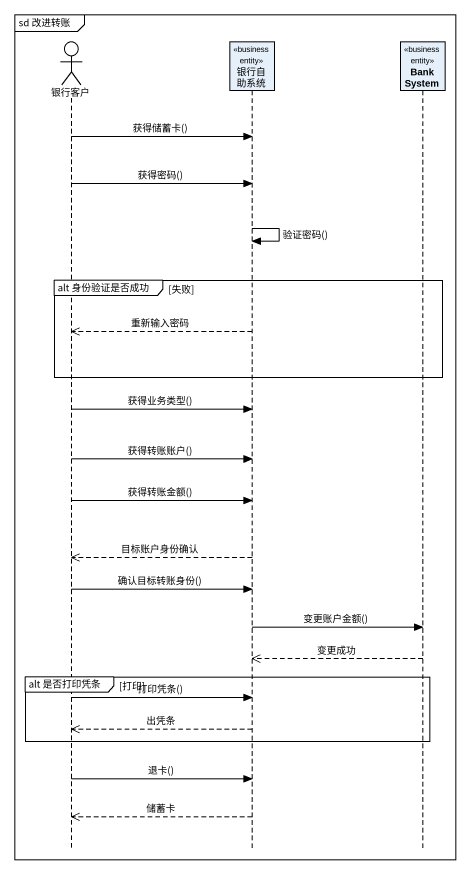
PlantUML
@startuml
mainframe sd 改进转账
hide footbox
actor 银行客户
participant 银行自助系统 <<business entity>>
participant BankSystem <<business entity>>

银行客户 -> 银行自助系统 : 获得储蓄卡()
银行客户 -> 银行自助系统 : 获得密码()
银行自助系统 -> 银行自助系统 : 验证密码()
group alt 身份验证是否成功 [失败]
  银行自助系统 -->> 银行客户 : 重新输入密码
end
银行客户 -> 银行自助系统 : 获得业务类型()
银行客户 -> 银行自助系统 : 获得转账账户()
银行客户 -> 银行自助系统 : 获得转账金额()
银行自助系统 -->> 银行客户 : 目标账户身份确认
银行客户 -> 银行自助系统 : 确认目标转账身份()
银行自助系统 -> BankSystem : 变更账户金额()
BankSystem -->> 银行自助系统 : 变更成功
group alt 是否打印凭条 [打印]
  银行客户 -> 银行自助系统 : 打印凭条()
  银行自助系统 -->> 银行客户 : 出凭条
end
银行客户 -> 银行自助系统 : 退卡()
银行自助系统 -->> 银行客户 : 储蓄卡
@enduml
